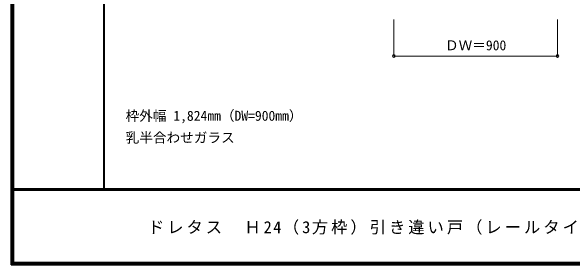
# Model space of a CAD drawing. Units: millimetres, scale not verified. Extents: x -6000 to 5700, y -4307 to 4260.
# Drawn here: x -6000 to -2909, y -4205 to -2811 of the extents above; entities that cross this region are included whole.
import ezdxf
from ezdxf.enums import TextEntityAlignment as Align

# ---------------------------------------------------------------- set-up
doc = ezdxf.new("R2010")
doc.units = ezdxf.units.MM
doc.header["$LTSCALE"] = 30
doc.header["$PDMODE"] = 32
doc.header["$PDSIZE"] = 15
for name, color, linetype, lineweight in [('0-A_文字', 7, 'Continuous', 18), ('0-B_寸法', 4, 'Continuous', 9), ('F-1_枠', 6, 'Continuous', 40)]:
    doc.layers.add(name, color=color, linetype=linetype, lineweight=lineweight)
doc.layers.add('F-A_文字', color=7, linetype='Continuous')
doc.styles.add('ＭＳ ゴシック', font='')
doc.styles.get('ＭＳ ゴシック').set_extended_font_data('MS Gothic')

msp = doc.modelspace()

# ---------------------------------------------------------------- linework, layer by layer
at = {"layer": '0-B_寸法'}
for p, q in [((-3893, -3057.5), (-3893, -2857.5)), ((-2993, -3057.5), (-2993, -2857.5)), ((-3893, -3057.5), (-2993, -3057.5))]:
    msp.add_line(p, q, dxfattribs=at)
at = {"layer": '0-B_寸法', "color": 7}
for p in [(-3893, -3057.5), (-2993, -3057.5)]:
    msp.add_point(p, dxfattribs=at)
at = {"layer": 'F-1_枠'}
for p, q in [((-6000, 4175), (-6000, -4205)), ((-5995, 4175), (-5995, -4205)), ((-5990, 4175), (-5990, -4205)), ((-5490, 4175), (-5490, -3790)), ((5700, -3790), (-6000, -3790)), ((5700, -3795), (-6000, -3795)), ((5700, -4195), (-6000, -4195)), ((5700, -4200), (-6000, -4200)), ((5700, -4205), (-6000, -4205))]:
    msp.add_line(p, q, dxfattribs=at)

# ---------------------------------------------------------------- texts
at = {"layer": '0-A_文字', "style": 'ＭＳ ゴシック'}
for s, p in [('枠外幅 1,824mm（DW=900mm）', (-5370, -3430)), ('乳半合わせガラス', (-5370, -3550))]:
    msp.add_text(s, height=54.99, dxfattribs=at).set_placement(p, align=Align.BOTTOM_LEFT)
at = {"layer": '0-B_寸法', "color": 7, "style": 'ＭＳ ゴシック'}
msp.add_text('ＤＷ＝900', height=54.99, dxfattribs=at).set_placement((-3611.75, -3042.5), align=Align.BOTTOM_LEFT)
at = {"layer": 'F-A_文字', "insert": (-5247.55, -4040), "char_height": 65.98, "attachment_point": 7, "style": 'ＭＳ ゴシック'}
msp.add_mtext('\\T1.18;ドレタス\u3000Ｈ24（3方枠）引き違い戸（レールタイプ）Ｂ－ＸＡ／ＸＧ／ＸＭ', dxfattribs=at)

doc.saveas('drawing.dxf')
